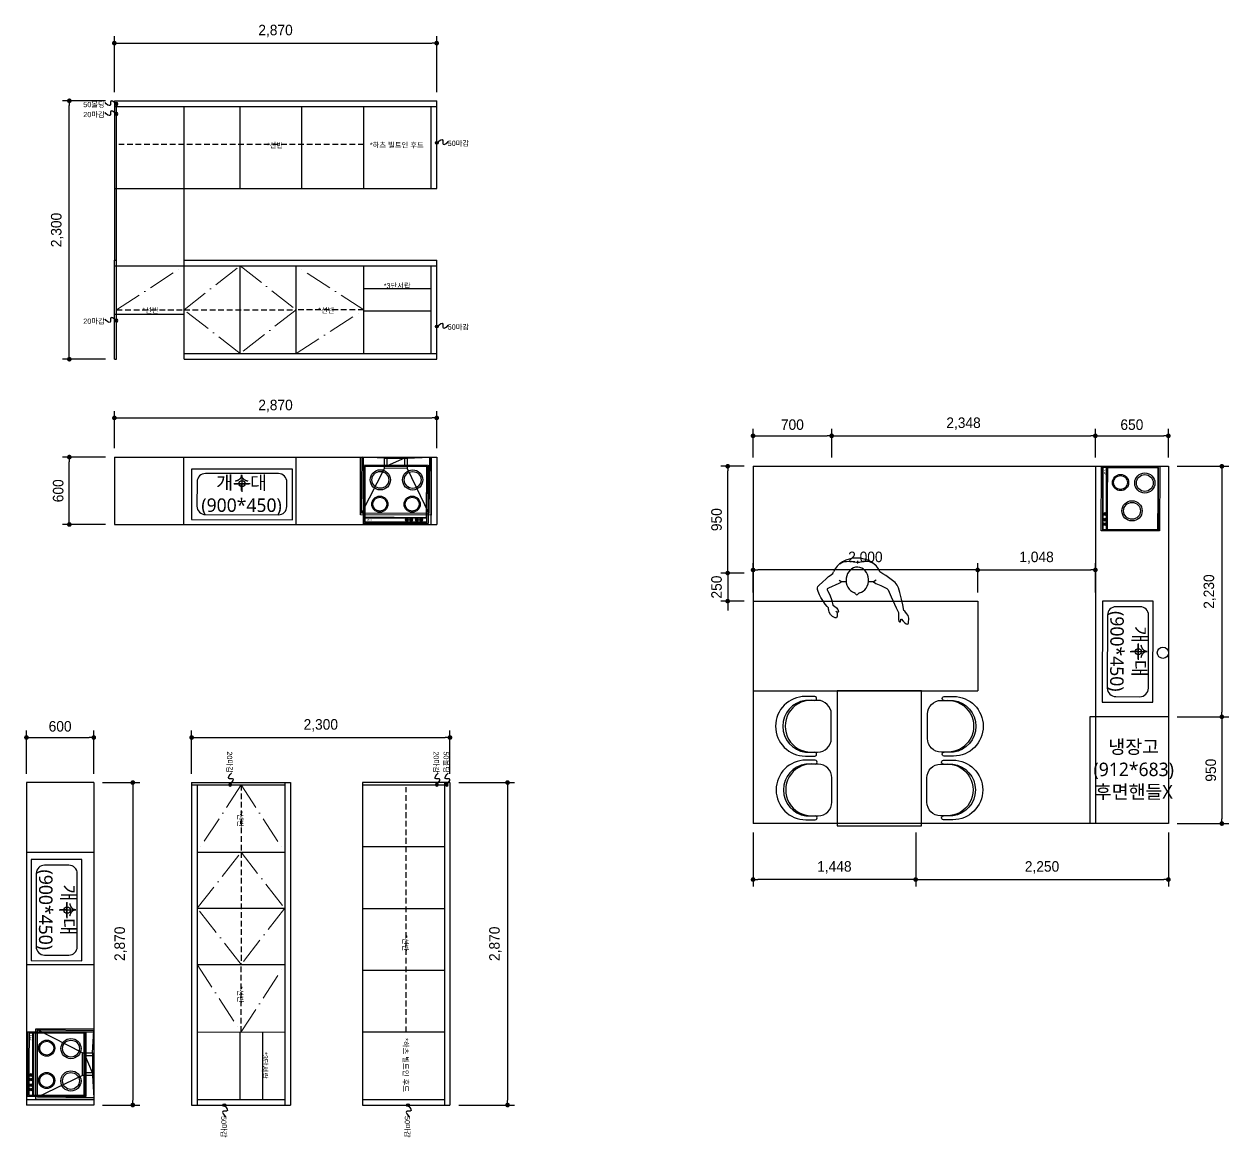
# Model space of a CAD drawing. Header units: millimetres. Extents: x -224448 to 1592092, y -164641 to 319001.
# Drawn here: x 3235 to 13963, y 132823 to 142727 of the extents above; entities that cross this region are included whole.
import ezdxf
from ezdxf.enums import TextEntityAlignment as Align

# ---------------------------------------------------------------- set-up
doc = ezdxf.new("R2010")
doc.units = ezdxf.units.MM
for name, pattern in [('ACAD_ISO10W100', [18, 12, -3, 0, -3]), ('CEN', [62, 60, -1, 0, -1]), ('HIDDEN', [9.525, 6.35, -3.175])]:
    doc.linetypes.add(name, pattern=pattern)
doc.layers.get('Defpoints').update_dxf_attribs({"color": 35})
for name, color, linetype in [('CO-FURB-DN', 9, 'Continuous'), ('FUR', 6, 'Continuous'), ('I-SYM', 4, 'Continuous'), ('I-TEXT', 7, 'Continuous'), ('I_FUR', 6, 'Continuous'), ('I_HAT', 8, 'Continuous'), ('I_TXT', 7, 'Continuous')]:
    doc.layers.add(name, color=color, linetype=linetype)
doc.layers.add('I_CEN', color=1, linetype='CEN', lineweight=13)
doc.layers.add('I_DIM', color=1, linetype='Continuous', lineweight=13)
doc.styles.add('DH-TEXT', font='')
doc.styles.add('GHS', font='Dotum.ttf')
doc.styles.add('NTOP', font='Dotum.ttf')
doc.styles.add('맑은고딕', font='malgun.ttf')
doc.styles.get('DH-TEXT').set_extended_font_data('HY울릉도L')
doc.dimstyles.new('HOON DIM', dxfattribs={"dimscale": 52, "dimtxt": 1.8, "dimasz": 0.8, "dimexe": 1.2, "dimexo": 1.5, "dimgap": 1, "dimtad": 1, "dimdec": 0, "dimzin": 0, "dimdsep": 46, "dimlunit": 6, "dimtxsty": 'GHS', "dimblk": 'DOT', "dimcen": 3, "dimclrd": 6, "dimclre": 6, "dimclrt": 3, "dimadec": 0, "dimazin": 0, "dimtm": 1e-09, "dimtfac": 1, "dimtdec": 0, "dimtix": 1, "dimtmove": 2, "dimatfit": 3, "dimldrblk": 'DOT', "dimfxl": 1, "dimtolj": 1, "dimtzin": 0, "dimarcsym": 0})

# ---------------------------------------------------------------- blocks, each defined once
blk = doc.blocks.new('_Dot')
at = {"color": 0, "linetype": 'ByBlock', "lineweight": -2}
blk.add_line((-0.5, 0), (-1, 0), dxfattribs=at)
at = {"color": 0, "linetype": 'ByBlock', "const_width": 0.5}
blk.add_lwpolyline([(-0.25, 0, 1), (0.25, 0, 1)], format="xyb", close=True, dxfattribs=at)
blk = doc.blocks.new('*D1104')
at = {"color": 6, "lineweight": -2, "transparency": 16777216}
for p, q in [((3256, 136055), (3256, 136440)), ((3298, 136378), (3814, 136378)), ((3856, 136055), (3856, 136440))]:
    blk.add_line(p, q, dxfattribs=at)
at = {"layer": 'Defpoints', "color": 0, "lineweight": 211, "transparency": 16777216}
for p in [(3856, 136378), (3256, 135977), (3856, 135977)]:
    blk.add_point(p, dxfattribs=at)
at = {"color": 6, "lineweight": -2, "transparency": 16777216, "xscale": 41.6, "yscale": 41.6, "zscale": 41.6, "rotation": 180}
blk.add_blockref('_Dot', (3256, 136378), dxfattribs=at)
at = {"color": 6, "lineweight": -2, "transparency": 16777216, "xscale": 41.6, "yscale": 41.6, "zscale": 41.6}
blk.add_blockref('_Dot', (3856, 136378), dxfattribs=at)
at = {"color": 3, "transparency": 16777216, "insert": (3556, 136477), "char_height": 93.6, "attachment_point": 5, "style": 'GHS'}
blk.add_mtext('\\A1;600', dxfattribs=at)
blk = doc.blocks.new('FB-009')
at = {"layer": 'FUR'}
for p, q in [((10, 510), (10, 10)), ((278, 510), (10, 510)), ((13, 505), (13, 54)), ((275, 505), (13, 505)), ((566, 510), (267, 510)), ((563, 505), (267, 505)), ((563, 54), (563, 505)), ((566, 10), (566, 510)), ((10, 50), (278, 50)), ((10, 10), (278, 10)), ((12, 47), (12, 13)), ((276, 47), (12, 47)), ((12, 13), (276, 13)), ((13, 54), (275, 54)), ((267, 54), (563, 54)), ((267, 50), (566, 50)), ((564, 47), (267, 47)), ((267, 13), (564, 13)), ((267, 10), (566, 10)), ((385, 41), (385, 22)), ((388, 41), (388, 22)), ((424, 41), (424, 22)), ((427, 41), (427, 22)), ((475, 41), (475, 22)), ((478, 41), (478, 22)), ((514, 41), (514, 22)), ((517, 41), (517, 22)), ((564, 13), (564, 47))]:
    blk.add_line(p, q, dxfattribs=at)
blk.add_lwpolyline([(0, 520), (576, 520), (576, 0), (0, 0)], close=True, dxfattribs=at)
for centre, radius in [((150, 387), 89.9), ((150, 387), 74.9), ((438, 387), 89.9), ((438, 387), 74.9), ((146, 171), 72), ((146, 171), 62), ((434, 171), 72), ((434, 171), 62), ((386, 31), 12.5), ((386, 31), 9.52), ((426, 31), 12.5), ((426, 31), 9.52), ((476, 31), 12.5), ((476, 31), 9.52), ((515, 31), 12.5), ((515, 31), 9.52)]:
    blk.add_circle(centre, radius, dxfattribs=at)
at = {"layer": 'FUR', "style": 'DH-TEXT'}
blk.add_text('Miele', height=15, dxfattribs=at).set_placement((29, 23))
blk = doc.blocks.new('*D1105')
at = {"color": 6, "lineweight": -2, "transparency": 16777216}
for p, q in [((3934, 135977), (4266, 135977)), ((4203, 135936), (4203, 133149)), ((3934, 133107), (4266, 133107))]:
    blk.add_line(p, q, dxfattribs=at)
at = {"layer": 'Defpoints', "color": 0, "lineweight": 211, "transparency": 16777216}
for p in [(3856, 135977), (3856, 133107), (4203, 133107)]:
    blk.add_point(p, dxfattribs=at)
at = {"color": 6, "lineweight": -2, "transparency": 16777216, "xscale": 41.6, "yscale": 41.6, "zscale": 41.6}
for p, rotation in [((4203, 135977), 90), ((4203, 133107), 270)]:
    blk.add_blockref('_Dot', p, dxfattribs=dict(at, rotation=rotation))
at = {"color": 3, "transparency": 16777216, "insert": (4095, 134542), "char_height": 93.6, "width": 311.79, "attachment_point": 5, "rotation": 90, "style": 'GHS'}
blk.add_mtext('\\A1;2,870', dxfattribs=at)
blk = doc.blocks.new('*D1106')
at = {"color": 6, "lineweight": -2, "transparency": 16777216}
for p, q in [((7105, 135977), (7602, 135977)), ((7540, 135936), (7540, 133149)), ((7105, 133107), (7602, 133107))]:
    blk.add_line(p, q, dxfattribs=at)
at = {"layer": 'Defpoints', "color": 0, "lineweight": 211, "transparency": 16777216}
for p in [(7027, 135977), (7027, 133107), (7540, 133107)]:
    blk.add_point(p, dxfattribs=at)
at = {"color": 6, "lineweight": -2, "transparency": 16777216, "xscale": 41.6, "yscale": 41.6, "zscale": 41.6}
for p, rotation in [((7540, 135977), 90), ((7540, 133107), 270)]:
    blk.add_blockref('_Dot', p, dxfattribs=dict(at, rotation=rotation))
at = {"color": 3, "transparency": 16777216, "insert": (7432, 134542), "char_height": 93.6, "attachment_point": 5, "rotation": 90, "style": 'GHS'}
blk.add_mtext('\\A1;2,870', dxfattribs=at)
blk = doc.blocks.new('sdksd')
at = {"layer": 'I_FUR'}
for p, q in [((656901, -409240), (656251, -409240)), ((656576, -409258), (656576, -409402)), ((656176, -409315), (656176, -409531)), ((656648, -409330), (656504, -409330)), ((656976, -409531), (656976, -409315)), ((656251, -409606), (656901, -409606))]:
    blk.add_line(p, q, dxfattribs=at)
blk.add_lwpolyline([(657026, -409650), (657026, -409200), (656126, -409200), (656126, -409650)], close=True, dxfattribs=at)
blk.add_circle((656576, -409330), 27.5, dxfattribs=at)
for centre, start, end in [((656251, -409315), 90, 180), ((656901, -409315), 0, 90), ((656251, -409531), 180, 270), ((656901, -409531), 270, 0)]:
    blk.add_arc(centre, 75, start, end, dxfattribs=at)
at = {"layer": 'I_TXT', "insert": (656573, -409434), "char_height": 120, "width": 3000, "attachment_point": 5, "style": '맑은고딕'}
blk.add_mtext('개수대\\P(900*450)', dxfattribs=at)
blk = doc.blocks.new('마감지시')
at = {"layer": 'I-SYM'}
blk.add_hatch(color=256, dxfattribs=at).paths.add_polyline_path([(100285, -105169, 1), (100395, -105169, 1)])
blk.add_circle((100340, -105169), 55.1, dxfattribs=at)
blk.add_open_spline([(100340, -105169), (100472, -105076), (100636, -104989), (100521, -105343), (100750, -105224), (100793, -105160)], degree=3, knots=[104.407257, 104.407257, 104.407257, 104.407257, 483.492448, 667.725925, 958.402292, 958.402292, 958.402292, 958.402292], dxfattribs=at)
blk = doc.blocks.new('*D1107')
at = {"color": 6, "lineweight": -2, "transparency": 16777216}
for p, q in [((4727, 136055), (4727, 136440)), ((4769, 136378), (6985, 136378)), ((7027, 136055), (7027, 136440))]:
    blk.add_line(p, q, dxfattribs=at)
at = {"layer": 'Defpoints', "color": 0, "lineweight": 211, "transparency": 16777216}
for p in [(7027, 136378), (4727, 135977), (7027, 135977)]:
    blk.add_point(p, dxfattribs=at)
at = {"color": 6, "lineweight": -2, "transparency": 16777216, "xscale": 41.6, "yscale": 41.6, "zscale": 41.6, "rotation": 180}
blk.add_blockref('_Dot', (4727, 136378), dxfattribs=at)
at = {"color": 6, "lineweight": -2, "transparency": 16777216, "xscale": 41.6, "yscale": 41.6, "zscale": 41.6}
blk.add_blockref('_Dot', (7027, 136378), dxfattribs=at)
at = {"color": 3, "transparency": 16777216, "insert": (5877, 136486), "char_height": 93.6, "attachment_point": 5, "style": 'GHS'}
blk.add_mtext('\\A1;2,300', dxfattribs=at)
blk = doc.blocks.new('*D1111')
at = {"color": 6, "lineweight": -2, "transparency": 16777216}
for p, q in [((3961, 138874), (3576, 138874)), ((3638, 138316), (3638, 138833)), ((3961, 138274), (3576, 138274))]:
    blk.add_line(p, q, dxfattribs=at)
at = {"layer": 'Defpoints', "color": 0, "lineweight": 211, "transparency": 16777216}
for p in [(3638, 138874), (4039, 138874), (4039, 138274)]:
    blk.add_point(p, dxfattribs=at)
at = {"color": 6, "lineweight": -2, "transparency": 16777216, "xscale": 41.6, "yscale": 41.6, "zscale": 41.6}
for p, rotation in [((3638, 138874), 90), ((3638, 138274), 270)]:
    blk.add_blockref('_Dot', p, dxfattribs=dict(at, rotation=rotation))
at = {"color": 3, "transparency": 16777216, "insert": (3539, 138574), "char_height": 93.6, "attachment_point": 5, "rotation": 90, "style": 'GHS'}
blk.add_mtext('\\A1;600', dxfattribs=at)
blk = doc.blocks.new('*D1108')
at = {"color": 6, "lineweight": -2, "transparency": 16777216}
for p, q in [((4039, 138952), (4039, 139284)), ((6909, 138952), (6909, 139284)), ((4081, 139222), (6867, 139222))]:
    blk.add_line(p, q, dxfattribs=at)
at = {"layer": 'Defpoints', "color": 0, "lineweight": 211, "transparency": 16777216}
for p in [(6909, 139222), (4039, 138874), (6909, 138874)]:
    blk.add_point(p, dxfattribs=at)
at = {"color": 6, "lineweight": -2, "transparency": 16777216, "xscale": 41.6, "yscale": 41.6, "zscale": 41.6, "rotation": 180}
blk.add_blockref('_Dot', (4039, 139222), dxfattribs=at)
at = {"color": 6, "lineweight": -2, "transparency": 16777216, "xscale": 41.6, "yscale": 41.6, "zscale": 41.6}
blk.add_blockref('_Dot', (6909, 139222), dxfattribs=at)
at = {"color": 3, "transparency": 16777216, "insert": (5474, 139329), "char_height": 93.6, "width": 311.79, "attachment_point": 5, "style": 'GHS'}
blk.add_mtext('\\A1;2,870', dxfattribs=at)
blk = doc.blocks.new('*D1109')
at = {"color": 6, "lineweight": -2, "transparency": 16777216}
for p, q in [((4039, 142123), (4039, 142621)), ((6909, 142123), (6909, 142621)), ((4081, 142558), (6867, 142558))]:
    blk.add_line(p, q, dxfattribs=at)
at = {"layer": 'Defpoints', "color": 0, "lineweight": 211, "transparency": 16777216}
for p in [(6909, 142558), (4039, 142045), (6909, 142045)]:
    blk.add_point(p, dxfattribs=at)
at = {"color": 6, "lineweight": -2, "transparency": 16777216, "xscale": 41.6, "yscale": 41.6, "zscale": 41.6, "rotation": 180}
blk.add_blockref('_Dot', (4039, 142558), dxfattribs=at)
at = {"color": 6, "lineweight": -2, "transparency": 16777216, "xscale": 41.6, "yscale": 41.6, "zscale": 41.6}
blk.add_blockref('_Dot', (6909, 142558), dxfattribs=at)
at = {"color": 3, "transparency": 16777216, "insert": (5474, 142666), "char_height": 93.6, "attachment_point": 5, "style": 'GHS'}
blk.add_mtext('\\A1;2,870', dxfattribs=at)
blk = doc.blocks.new('*D1110')
at = {"color": 6, "lineweight": -2, "transparency": 16777216}
for p, q in [((3961, 142045), (3576, 142045)), ((3638, 139787), (3638, 142004)), ((3961, 139745), (3576, 139745))]:
    blk.add_line(p, q, dxfattribs=at)
at = {"layer": 'Defpoints', "color": 0, "lineweight": 211, "transparency": 16777216}
for p in [(3638, 142045), (4039, 142045), (4039, 139745)]:
    blk.add_point(p, dxfattribs=at)
at = {"color": 6, "lineweight": -2, "transparency": 16777216, "xscale": 41.6, "yscale": 41.6, "zscale": 41.6}
for p, rotation in [((3638, 142045), 90), ((3638, 139745), 270)]:
    blk.add_blockref('_Dot', p, dxfattribs=dict(at, rotation=rotation))
at = {"color": 3, "transparency": 16777216, "insert": (3530, 140895), "char_height": 93.6, "attachment_point": 5, "rotation": 90, "style": 'GHS'}
blk.add_mtext('\\A1;2,300', dxfattribs=at)
blk = doc.blocks.new('*D1135')
at = {"color": 6, "lineweight": -2, "transparency": 16777216}
for p, q in [((9648, 138792), (9438, 138792)), ((9500, 137884), (9500, 138751)), ((9648, 137842), (9438, 137842))]:
    blk.add_line(p, q, dxfattribs=at)
at = {"layer": 'Defpoints', "color": 0, "transparency": 16777216}
for p in [(9500, 138792), (9726, 138792), (9726, 137842)]:
    blk.add_point(p, dxfattribs=at)
at = {"color": 6, "lineweight": -2, "transparency": 16777216, "xscale": 41.6, "yscale": 41.6, "zscale": 41.6}
for p, rotation in [((9500, 138792), 90), ((9500, 137842), 270)]:
    blk.add_blockref('_Dot', p, dxfattribs=dict(at, rotation=rotation))
at = {"color": 3, "transparency": 16777216, "insert": (9401, 138317), "char_height": 93.6, "attachment_point": 5, "rotation": 90, "style": 'GHS'}
blk.add_mtext('\\A1;950', dxfattribs=at)
blk = doc.blocks.new('*D1136')
at = {"color": 6, "lineweight": -2, "transparency": 16777216}
for p, q in [((9500, 137884), (9500, 137925)), ((9648, 137842), (9438, 137842)), ((9500, 137842), (9500, 137592)), ((9648, 137592), (9438, 137592)), ((9500, 137551), (9500, 137509))]:
    blk.add_line(p, q, dxfattribs=at)
at = {"layer": 'Defpoints', "color": 0, "transparency": 16777216}
for p in [(9726, 137842), (9500, 137592), (9726, 137592)]:
    blk.add_point(p, dxfattribs=at)
at = {"color": 6, "lineweight": -2, "transparency": 16777216, "xscale": 41.6, "yscale": 41.6, "zscale": 41.6}
for p, rotation in [((9500, 137842), 270), ((9500, 137592), 90)]:
    blk.add_blockref('_Dot', p, dxfattribs=dict(at, rotation=rotation))
at = {"color": 3, "transparency": 16777216, "insert": (9401, 137717), "char_height": 93.6, "attachment_point": 5, "rotation": 90, "style": 'GHS'}
blk.add_mtext('\\A1;250', dxfattribs=at)
blk = doc.blocks.new('*D1137')
at = {"color": 6, "lineweight": -2, "transparency": 16777216}
for p, q in [((10426, 138870), (10426, 139125)), ((10468, 139063), (12733, 139063)), ((12774, 138870), (12774, 139125))]:
    blk.add_line(p, q, dxfattribs=at)
at = {"layer": 'Defpoints', "color": 0, "transparency": 16777216}
for p in [(12774, 139063), (10426, 138792), (12774, 138792)]:
    blk.add_point(p, dxfattribs=at)
at = {"color": 6, "lineweight": -2, "transparency": 16777216, "xscale": 41.6, "yscale": 41.6, "zscale": 41.6, "rotation": 180}
blk.add_blockref('_Dot', (10426, 139063), dxfattribs=at)
at = {"color": 6, "lineweight": -2, "transparency": 16777216, "xscale": 41.6, "yscale": 41.6, "zscale": 41.6}
blk.add_blockref('_Dot', (12774, 139063), dxfattribs=at)
at = {"color": 3, "transparency": 16777216, "insert": (11600, 139171), "char_height": 93.6, "attachment_point": 5, "style": 'GHS'}
blk.add_mtext('\\A1;2,348', dxfattribs=at)
blk = doc.blocks.new('*D1138')
at = {"color": 6, "lineweight": -2, "transparency": 16777216}
for p, q in [((13502, 136562), (13963, 136562)), ((13900, 136521), (13900, 135654)), ((13502, 135612), (13963, 135612))]:
    blk.add_line(p, q, dxfattribs=at)
at = {"layer": 'Defpoints', "color": 0, "transparency": 16777216}
for p in [(13424, 136562), (13424, 135612), (13900, 135612)]:
    blk.add_point(p, dxfattribs=at)
at = {"color": 6, "lineweight": -2, "transparency": 16777216, "xscale": 41.6, "yscale": 41.6, "zscale": 41.6}
for p, rotation in [((13900, 136562), 90), ((13900, 135612), 270)]:
    blk.add_blockref('_Dot', p, dxfattribs=dict(at, rotation=rotation))
at = {"color": 3, "transparency": 16777216, "insert": (13802, 136087), "char_height": 93.6, "attachment_point": 5, "rotation": 90, "style": 'GHS'}
blk.add_mtext('\\A1;950', dxfattribs=at)
blk = doc.blocks.new('gg')
at = {"layer": 'I_FUR'}
blk.add_lwpolyline([(39772, 12041, 0.414213), (39894, 12163), (39894, 12189, 1.001496), (39929, 12189), (39929, 12272, 0.999571), (39398, 12272), (39398, 12189, 1.001496), (39433, 12189), (39433, 12163, 0.414213), (39555, 12041)], format="xyb", close=True, dxfattribs=at)
blk.add_lwpolyline([(39894, 12189), (39894, 12272, 0.871098), (39433, 12272), (39433, 12189)], format="xyb", dxfattribs=at)
at = {"layer": 'I_HAT'}
blk.add_arc((39664, 12221), 231, 359.9213, 180.0787, dxfattribs=at)
blk = doc.blocks.new('A$C57680CF2')
at = {"color": 251, "linetype": 'ByBlock'}
for p, q in [((392, 620), (377, 596)), ((377, 558), (377, 596)), ((377, 313), (377, 359)), ((342, 250), (318, 194)), ((362, 293), (342, 250)), ((377, 313), (362, 293)), ((392, 289), (377, 313)), ((431, 203), (448, 232)), ((448, 232), (458, 250)), ((458, 250), (465, 256)), ((146, 113), (104, 92)), ((241, 156), (146, 113)), ((305, 183), (241, 156)), ((318, 194), (305, 183)), ((347, 104), (369, 122)), ((369, 122), (396, 157)), ((396, 157), (431, 203)), ((2, 23), (0, 12)), ((0, 12), (2, 6)), ((12, 35), (2, 23)), ((2, 6), (11, 3)), ((11, 3), (52, 0)), ((27, 50), (12, 35)), ((25, 88), (20, 81)), ((20, 81), (20, 74)), ((20, 74), (25, 72)), ((41, 92), (25, 88)), ((25, 72), (35, 71)), ((45, 64), (27, 50)), ((35, 71), (43, 70)), ((73, 91), (41, 92)), ((43, 70), (45, 64)), ((52, 0), (75, 6)), ((104, 92), (73, 91)), ((75, 6), (93, 19)), ((93, 19), (116, 36)), ((116, 36), (121, 45)), ((121, 45), (172, 53)), ((172, 53), (221, 64)), ((221, 64), (281, 80)), ((281, 80), (322, 91)), ((322, 91), (347, 104))]:
    blk.add_line(p, q, dxfattribs=at)
for points in [[(107, 639), (95, 638), (70, 637), (62, 639), (55, 644), (55, 654), (66, 680), (85, 698), (107, 708), (123, 713), (133, 714), (144, 714), (155, 727), (178, 745), (210, 765), (236, 782), (261, 795), (290, 807), (309, 812), (324, 812), (334, 809), (347, 797), (374, 768), (404, 736), (423, 714), (432, 701), (440, 687), (449, 677), (458, 672), (465, 669)], [(377, 596), (362, 623), (320, 716), (314, 725), (306, 727), (298, 722), (259, 703), (211, 686), (169, 675), (160, 660), (145, 643), (131, 632), (121, 627), (110, 626), (107, 629), (106, 637), (109, 643), (115, 649)]]:
    blk.add_lwpolyline(points, dxfattribs=at)
for centre, start, end in [((261, 436), 12.4529, 61.6545), ((264, 489), 293.9975, 342.624)]:
    blk.add_arc(centre, 16.2, start, end, dxfattribs=at)
for centre, major_axis, ratio, start_param, end_param in [((406, 463), (0, 219), 0.828235, 3.474185, 5.950593), ((391, 458), (-116, 0), 0.863568, 0.188441, 6.01926), ((278, 462), (-16.9, 0), 0.833333, -1.080155, 0.996278), ((501, 383), (0, 94.4), 0.60241, 3.567278, 5.15537)]:
    blk.add_ellipse(centre, major_axis=major_axis, ratio=ratio, start_param=start_param, end_param=end_param, dxfattribs=at)
at = {"color": 251, "linetype": 'ByBlock', "extrusion": (0, 0, -1)}
for centre, start_param, end_param in [((502, 539), 0.65598, 1.886666), ((605, 460), 4.269408, 5.264562)]:
    blk.add_ellipse(centre, major_axis=(0, 94.4), ratio=0.60241, start_param=start_param, end_param=end_param, dxfattribs=at)
blk = doc.blocks.new('*D1132')
at = {"color": 6, "lineweight": -2, "transparency": 16777216}
for p, q in [((9726, 138870), (9726, 139125)), ((9768, 139063), (10385, 139063)), ((10426, 138870), (10426, 139125))]:
    blk.add_line(p, q, dxfattribs=at)
at = {"layer": 'Defpoints', "color": 0, "transparency": 16777216}
for p in [(10426, 139063), (9726, 138792), (10426, 138792)]:
    blk.add_point(p, dxfattribs=at)
at = {"color": 6, "lineweight": -2, "transparency": 16777216, "xscale": 41.6, "yscale": 41.6, "zscale": 41.6, "rotation": 180}
blk.add_blockref('_Dot', (9726, 139063), dxfattribs=at)
at = {"color": 6, "lineweight": -2, "transparency": 16777216, "xscale": 41.6, "yscale": 41.6, "zscale": 41.6}
blk.add_blockref('_Dot', (10426, 139063), dxfattribs=at)
at = {"color": 3, "transparency": 16777216, "insert": (10076, 139162), "char_height": 93.6, "attachment_point": 5, "style": 'GHS'}
blk.add_mtext('\\A1;700', dxfattribs=at)
blk = doc.blocks.new('*D1133')
at = {"color": 6, "lineweight": -2, "transparency": 16777216}
for p, q in [((12774, 138870), (12774, 139125)), ((12816, 139063), (13383, 139063)), ((13424, 138870), (13424, 139125))]:
    blk.add_line(p, q, dxfattribs=at)
at = {"layer": 'Defpoints', "color": 0, "transparency": 16777216}
for p in [(13424, 139063), (12774, 138792), (13424, 138792)]:
    blk.add_point(p, dxfattribs=at)
at = {"color": 6, "lineweight": -2, "transparency": 16777216, "xscale": 41.6, "yscale": 41.6, "zscale": 41.6, "rotation": 180}
blk.add_blockref('_Dot', (12774, 139063), dxfattribs=at)
at = {"color": 6, "lineweight": -2, "transparency": 16777216, "xscale": 41.6, "yscale": 41.6, "zscale": 41.6}
blk.add_blockref('_Dot', (13424, 139063), dxfattribs=at)
at = {"color": 3, "transparency": 16777216, "insert": (13099, 139162), "char_height": 93.6, "attachment_point": 5, "style": 'GHS'}
blk.add_mtext('\\A1;650', dxfattribs=at)
blk = doc.blocks.new('3구 인덕션')
at = {"layer": 'FUR'}
for p, q in [((25653, 139935), (25153, 139936)), ((25153, 139936), (25153, 139668)), ((25190, 139934), (25156, 139934)), ((25156, 139934), (25156, 139669)), ((25189, 139669), (25190, 139934)), ((25193, 139936), (25193, 139668)), ((25197, 139932), (25196, 139670)), ((25648, 139932), (25197, 139932)), ((25648, 139670), (25648, 139932)), ((25653, 139667), (25653, 139935)), ((25153, 139679), (25152, 139380)), ((25156, 139679), (25156, 139381)), ((25189, 139381), (25189, 139679)), ((25193, 139679), (25192, 139380)), ((25196, 139679), (25196, 139382)), ((25647, 139382), (25648, 139670)), ((25652, 139379), (25653, 139667)), ((25183, 139522), (25164, 139522)), ((25183, 139519), (25164, 139519)), ((25183, 139471), (25164, 139471)), ((25183, 139468), (25164, 139468)), ((25152, 139380), (25652, 139379)), ((25156, 139381), (25189, 139381)), ((25183, 139432), (25164, 139432)), ((25183, 139429), (25164, 139429)), ((25196, 139382), (25647, 139382))]:
    blk.add_line(p, q, dxfattribs=at)
blk.add_lwpolyline([(25663, 139945), (25662, 139369), (25142, 139370), (25143, 139946)], close=True, dxfattribs=at)
for centre, radius in [((25314, 139800), 72), ((25314, 139800), 62), ((25530, 139796), 89.9), ((25530, 139796), 74.9), ((25416, 139548), 89.9), ((25416, 139548), 74.9), ((25174, 139520), 12.5), ((25174, 139470), 12.5), ((25174, 139520), 9.52), ((25174, 139470), 9.52), ((25173, 139430), 12.5), ((25173, 139430), 9.52)]:
    blk.add_circle(centre, radius, dxfattribs=at)
at = {"layer": 'FUR', "style": 'DH-TEXT'}
blk.add_text('Miele', height=15, rotation=269.9115, dxfattribs=at).set_placement((25166, 139917))
blk = doc.blocks.new('*D1134')
at = {"color": 6, "lineweight": -2, "transparency": 16777216}
for p, q in [((11174, 135534), (11174, 135051)), ((13424, 135534), (13424, 135051)), ((11216, 135114), (13383, 135114))]:
    blk.add_line(p, q, dxfattribs=at)
at = {"layer": 'Defpoints', "color": 0, "transparency": 16777216}
for p in [(11174, 135612), (13424, 135612), (13424, 135114)]:
    blk.add_point(p, dxfattribs=at)
at = {"color": 6, "lineweight": -2, "transparency": 16777216, "xscale": 41.6, "yscale": 41.6, "zscale": 41.6, "rotation": 180}
blk.add_blockref('_Dot', (11174, 135114), dxfattribs=at)
at = {"color": 6, "lineweight": -2, "transparency": 16777216, "xscale": 41.6, "yscale": 41.6, "zscale": 41.6}
blk.add_blockref('_Dot', (13424, 135114), dxfattribs=at)
at = {"color": 3, "transparency": 16777216, "insert": (12299, 135222), "char_height": 93.6, "attachment_point": 5, "style": 'GHS'}
blk.add_mtext('\\A1;2,250', dxfattribs=at)
blk = doc.blocks.new('*D1139')
at = {"color": 6, "lineweight": -2, "transparency": 16777216}
for p, q in [((9726, 135534), (9726, 135051)), ((11174, 135534), (11174, 135051)), ((11133, 135114), (9768, 135114))]:
    blk.add_line(p, q, dxfattribs=at)
at = {"layer": 'Defpoints', "color": 0, "transparency": 16777216}
for p in [(9726, 135612), (11174, 135612), (9726, 135114)]:
    blk.add_point(p, dxfattribs=at)
at = {"color": 6, "lineweight": -2, "transparency": 16777216, "xscale": 41.6, "yscale": 41.6, "zscale": 41.6, "rotation": 180}
blk.add_blockref('_Dot', (9726, 135114), dxfattribs=at)
at = {"color": 6, "lineweight": -2, "transparency": 16777216, "xscale": 41.6, "yscale": 41.6, "zscale": 41.6}
blk.add_blockref('_Dot', (11174, 135114), dxfattribs=at)
at = {"color": 3, "transparency": 16777216, "insert": (10450, 135222), "char_height": 93.6, "attachment_point": 5, "style": 'GHS'}
blk.add_mtext('\\A1;1,448', dxfattribs=at)
blk = doc.blocks.new('*D1140')
at = {"color": 6, "lineweight": -2, "transparency": 16777216}
for p, q in [((11726, 137670), (11726, 137931)), ((11768, 137869), (12733, 137869)), ((12774, 137670), (12774, 137931))]:
    blk.add_line(p, q, dxfattribs=at)
at = {"layer": 'Defpoints', "color": 0, "transparency": 16777216}
for p in [(12774, 137869), (11726, 137592), (12774, 137592)]:
    blk.add_point(p, dxfattribs=at)
at = {"color": 6, "lineweight": -2, "transparency": 16777216, "xscale": 41.6, "yscale": 41.6, "zscale": 41.6, "rotation": 180}
blk.add_blockref('_Dot', (11726, 137869), dxfattribs=at)
at = {"color": 6, "lineweight": -2, "transparency": 16777216, "xscale": 41.6, "yscale": 41.6, "zscale": 41.6}
blk.add_blockref('_Dot', (12774, 137869), dxfattribs=at)
at = {"color": 3, "transparency": 16777216, "insert": (12250, 137977), "char_height": 93.6, "attachment_point": 5, "style": 'GHS'}
blk.add_mtext('\\A1;1,048', dxfattribs=at)
blk = doc.blocks.new('*D1141')
at = {"color": 6, "lineweight": -2, "transparency": 16777216}
for p, q in [((13502, 138792), (13963, 138792)), ((13900, 138751), (13900, 136604)), ((13502, 136562), (13963, 136562))]:
    blk.add_line(p, q, dxfattribs=at)
at = {"layer": 'Defpoints', "color": 0, "transparency": 16777216}
for p in [(13424, 138792), (13424, 136562), (13900, 136562)]:
    blk.add_point(p, dxfattribs=at)
at = {"color": 6, "lineweight": -2, "transparency": 16777216, "xscale": 41.6, "yscale": 41.6, "zscale": 41.6}
for p, rotation in [((13900, 138792), 90), ((13900, 136562), 270)]:
    blk.add_blockref('_Dot', p, dxfattribs=dict(at, rotation=rotation))
at = {"color": 3, "transparency": 16777216, "insert": (13793, 137677), "char_height": 93.6, "attachment_point": 5, "rotation": 90, "style": 'GHS'}
blk.add_mtext('\\A1;2,230', dxfattribs=at)
blk = doc.blocks.new('*D1143')
at = {"color": 6, "lineweight": -2, "transparency": 16777216}
for p, q in [((9726, 137670), (9726, 137931)), ((11685, 137869), (9768, 137869)), ((11726, 137670), (11726, 137931))]:
    blk.add_line(p, q, dxfattribs=at)
at = {"layer": 'Defpoints', "color": 0, "transparency": 16777216}
for p in [(9726, 137869), (9726, 137592), (11726, 137592)]:
    blk.add_point(p, dxfattribs=at)
at = {"color": 6, "lineweight": -2, "transparency": 16777216, "xscale": 41.6, "yscale": 41.6, "zscale": 41.6, "rotation": 180}
blk.add_blockref('_Dot', (9726, 137869), dxfattribs=at)
at = {"color": 6, "lineweight": -2, "transparency": 16777216, "xscale": 41.6, "yscale": 41.6, "zscale": 41.6}
blk.add_blockref('_Dot', (11726, 137869), dxfattribs=at)
at = {"color": 3, "transparency": 16777216, "insert": (10726, 137977), "char_height": 93.6, "attachment_point": 5, "style": 'GHS'}
blk.add_mtext('\\A1;2,000', dxfattribs=at)

msp = doc.modelspace()

# ---------------------------------------------------------------- linework, layer by layer
at = {"color": 2}
for p, q in [((4039.058, 142045.34), (6909.058, 142045.34)), ((4039.058, 142045.34), (4039.058, 141265.34)), ((4459.815, 142045.34), (4459.816, 142045.916)), ((5059.815, 142045.34), (5059.816, 142045.724)), ((5659.815, 142045.34), (5659.816, 142045.532)), ((6909.058, 141265.34), (6909.058, 142045.34)), ((4039.058, 141995.34), (6909.058, 141995.34)), ((4059.058, 141265.34), (4059.058, 141995.34)), ((4659.311, 140575.34), (4659.311, 141995.34)), ((5159.058, 141265.34), (5159.058, 141995.34)), ((5709.058, 141265.34), (5709.058, 141995.34)), ((6259.058, 141265.34), (6259.058, 141995.34)), ((6859.058, 141265.34), (6859.058, 141995.34)), ((4039.058, 141265.34), (6909.058, 141265.34)), ((4039.058, 141265.34), (4039.341, 140626.277)), ((4059.058, 140575.34), (4059.058, 141265.34)), ((4039.058, 139745.347), (4039.34, 140625.347)), ((4039.324, 140576.277), (6910.272, 140575.356)), ((4039.341, 140626.277), (4059.058, 140626.277)), ((4059.058, 139745.34), (4059.058, 140575.34)), ((4659.311, 140626.277), (6910.272, 140626.277)), ((4659.311, 139745.34), (4659.311, 140575.34)), ((5158.353, 139795.34), (5158.353, 140575.34)), ((5658.353, 139795.34), (5658.353, 140575.34)), ((6259.045, 139795.34), (6259.294, 140575.34)), ((6860.272, 139795.34), (6860.272, 140575.34)), ((6910.272, 139745.34), (6910.272, 140625.34)), ((4039.058, 140145.34), (4659.311, 140145.34)), ((4659.311, 139795.34), (6910.272, 139795.34)), ((4039.058, 139745.34), (4059.058, 139745.34)), ((4659.311, 139745.34), (6910.272, 139745.34)), ((4039.058, 138874.277), (6909.058, 138874.277)), ((4039.058, 138874.277), (4039.058, 138274.277)), ((4658.563, 138274.277), (4658.758, 138874.277)), ((5658.353, 138274.277), (5658.353, 138874.277)), ((6258.559, 138274.277), (6258.751, 138874.277)), ((6859.351, 138274.277), (6860.272, 138869.794)), ((6860.272, 138869.64), (6860.272, 138874.277)), ((6909.058, 138874.277), (6909.058, 138274.277)), ((9726.238, 138792.281), (13424.238, 138792.281)), ((9726.238, 138792.281), (9726.238, 135612.281)), ((12774.238, 138792.281), (12774.238, 135612.281)), ((13424.238, 138792.281), (13424.238, 135612.281)), ((4039.058, 138274.277), (6909.058, 138274.277)), ((9726.238, 137592.281), (11726.238, 137592.281)), ((11726.238, 137592.281), (11726.238, 136792.281)), ((9726.238, 136792.281), (11726.238, 136792.281)), ((10475.761, 136792.281), (10475.761, 135592.281)), ((11225.761, 136792.281), (10475.761, 136792.281)), ((11225.761, 135592.281), (11225.761, 136792.281)), ((13424.238, 136562.281), (12724.238, 136562.281)), ((12724.238, 136562.281), (12724.238, 135612.281)), ((3256.025, 135977.22), (3256.025, 133107.22)), ((3856.025, 135977.22), (3256.025, 135977.22)), ((3856.025, 135977.22), (3856.025, 133107.22)), ((4727.088, 135977.22), (4727.088, 133106.007)), ((4727.088, 135957.22), (5557.088, 135957.22)), ((4727.094, 135977.22), (5607.094, 135976.938)), ((4777.088, 135957.204), (4777.088, 133106.007)), ((5558.025, 135976.954), (5557.104, 133106.007)), ((5608.025, 135976.938), (5608.025, 133106.007)), ((6247.088, 135977.22), (6247.088, 133107.22)), ((7027.088, 135977.22), (6247.088, 135977.22)), ((6247.088, 135957.22), (6977.088, 135957.22)), ((6977.088, 135977.22), (6977.088, 133107.22)), ((7027.088, 135977.22), (7027.088, 133107.22)), ((13424.238, 135612.281), (9726.238, 135612.281)), ((7027.088, 135556.463), (7027.663, 135556.463)), ((10475.761, 135592.281), (11225.761, 135592.281)), ((6247.088, 135407.22), (6977.088, 135407.22)), ((3256.025, 135357.715), (3856.025, 135357.52)), ((4777.088, 135357.221), (5557.088, 135356.967)), ((7027.088, 134956.463), (7027.471, 134956.463)), ((4777.088, 134857.926), (5557.088, 134857.926)), ((6247.088, 134857.22), (6977.088, 134857.22)), ((3256.025, 134357.926), (3856.025, 134357.926)), ((4777.088, 134357.926), (5557.088, 134357.926)), ((7027.088, 134356.463), (7027.28, 134356.463)), ((6247.088, 134307.22), (6977.088, 134307.22)), ((3256.025, 133757.72), (3856.025, 133757.528)), ((4777.088, 133757.233), (5557.088, 133756.984)), ((6247.088, 133757.22), (6977.088, 133757.22)), ((3256.025, 133156.927), (3851.542, 133156.007)), ((3851.387, 133156.007), (3856.025, 133156.007)), ((4777.088, 133156.007), (5557.088, 133156.007)), ((6247.088, 133157.22), (6977.088, 133157.22)), ((3856.025, 133107.22), (3256.025, 133107.22)), ((4727.088, 133106.007), (5607.088, 133106.007)), ((6247.088, 133107.22), (7027.088, 133107.22))]:
    msp.add_line(p, q, dxfattribs=at)
at = {"layer": 'FUR'}
msp.add_circle((13375.476, 137132.404), 50, dxfattribs=at)
at = {"layer": 'I_CEN', "color": 1, "linetype": 'ACAD_ISO10W100', "ltscale": 20}
for p, q in [((4059.058, 140185.34), (4659.311, 140575.34)), ((4659.185, 140185.34), (5158.353, 140575.34)), ((5158.353, 140575.34), (5658.353, 140185.34)), ((6259.17, 140185.34), (5658.353, 140575.34)), ((5158.353, 139795.34), (4659.185, 140185.34)), ((5658.353, 140185.34), (5158.353, 139795.34)), ((5658.353, 139795.34), (6259.17, 140185.34)), ((5167.088, 135957.22), (4777.088, 135357.221)), ((5167.088, 135957.22), (5557.088, 135356.967)), ((4777.088, 134857.926), (5167.088, 135357.094)), ((5167.088, 135357.094), (5557.088, 134857.926)), ((5167.088, 134357.926), (4777.088, 134857.926)), ((5557.088, 134857.926), (5167.088, 134357.926)), ((4777.088, 134357.926), (5167.088, 133757.109)), ((5167.088, 133757.109), (5557.088, 134357.926))]:
    msp.add_line(p, q, dxfattribs=at)
at = {"layer": 'I_FUR', "color": 9, "linetype": 'HIDDEN', "ltscale": 8}
for p, q in [((6259.691, 141654.637), (4079.722, 141655.334)), ((4059.058, 140185.34), (4659.185, 140185.145)), ((4659.185, 140185.34), (5658.353, 140185.34)), ((6259.17, 140185.34), (5658.353, 140185.34)), ((5167.088, 135957.22), (5166.893, 135357.094)), ((6636.384, 133756.588), (6637.081, 135936.556)), ((5167.088, 135357.094), (5167.088, 134357.926)), ((5167.088, 133757.109), (5167.088, 134357.926))]:
    msp.add_line(p, q, dxfattribs=at)
at = {"layer": 'I_FUR', "color": 6, "linetype": 'Continuous'}
for p, q in [((6259.23, 140375.34), (6860.272, 140375.34)), ((6259.166, 140175.34), (6860.272, 140175.34)), ((6445.473, 138863.945), (6245.456, 138874.254)), ((6622.96, 138863.671), (6467.639, 138797.42)), ((6645.229, 138863.636), (6845.277, 138873.327)), ((6445.334, 138774.052), (6240.68, 138373.875)), ((6645.09, 138773.744), (6840.501, 138372.948)), ((3755.8, 133570.944), (3355.622, 133775.599)), ((3845.692, 133570.805), (3856.001, 133770.823)), ((5157.088, 133757.112), (5157.088, 133156.007)), ((5357.088, 133757.048), (5357.088, 133156.007)), ((3845.418, 133393.318), (3779.167, 133548.639)), ((3755.491, 133371.188), (3354.695, 133175.777)), ((3845.384, 133371.049), (3855.074, 133171.001))]:
    msp.add_line(p, q, dxfattribs=at)
for points in [[(6230.456, 138874.277), (6860.277, 138873.304), (6859.481, 138357.891), (6229.659, 138358.865)], [(6245.456, 138874.254), (6845.277, 138873.327), (6840.501, 138372.948), (6240.68, 138373.875)], [(6445.473, 138863.945), (6645.229, 138863.636), (6645.09, 138773.744), (6445.334, 138774.052)], [(6467.742, 138863.91), (6622.96, 138863.671), (6622.857, 138797.18), (6467.639, 138797.42)], [(3856.025, 133785.823), (3855.051, 133156.001), (3339.639, 133156.798), (3340.612, 133786.619)], [(3856.001, 133770.823), (3855.074, 133171.001), (3354.695, 133175.777), (3355.622, 133775.599)], [(3845.692, 133570.805), (3845.384, 133371.049), (3755.491, 133371.188), (3755.8, 133570.944)], [(3845.658, 133548.536), (3845.418, 133393.318), (3778.927, 133393.421), (3779.167, 133548.639)]]:
    msp.add_lwpolyline(points, close=True, dxfattribs=at)

# ---------------------------------------------------------------- block references
at = {"color": 2}
msp.add_blockref('3구 인덕션', (-12315.67, -1152.826), dxfattribs=at)
at = {"rotation": 89.99999999999999}
msp.add_blockref('A$C57680CF2', (11112.181, 137387.636), dxfattribs=at)
at = {"layer": 'CO-FURB-DN'}
for p, rotation in [((6256.455, 138284.236), 359.9114548369571), ((3265.984, 133759.823), 269.9114548369571)]:
    msp.add_blockref('FB-009', p, dxfattribs=dict(at, rotation=rotation))
at = {"layer": 'FUR', "rotation": 90.00000000000001}
for p in [(22463.501, 96814.56), (22468.411, 96247.765)]:
    msp.add_blockref('gg', p, dxfattribs=at)
at = {"layer": 'FUR', "xscale": -1, "rotation": 270}
for p in [(-761.978, 96814.56), (-766.888, 96247.765)]:
    msp.add_blockref('gg', p, dxfattribs=at)
at = {"layer": 'I-SYM', "color": 9, "linetype": 'Continuous', "ltscale": 0.5, "yscale": 0.2249997949155083, "zscale": 0.2249997948805837}
for p, xscale, rotation in [((28920.778, 163264.767), -0.2249997949155083, 354.1714348106053), ((28920.778, 163175.823), -0.2249997949155083, 354.1714348106053), ((-17952.438, 162919.343), 0.2249997949155083, 5.828565189394734), ((28920.778, 161336.333), -0.2249997949155083, 354.1714348106053), ((-17952.438, 161284.437), 0.2249997949155083, 5.828565189394734), ((26318.08, 111095.501), -0.2249997949155083, 264.1714348106053), ((28157.57, 111095.501), -0.2249997949155083, 264.1714348106053), ((28246.515, 111095.501), -0.2249997949155083, 264.1714348106053), ((26266.184, 157968.716), 0.2249997949155083, 275.8285651893947), ((27901.091, 157968.716), 0.2249997949155083, 275.8285651893947)]:
    msp.add_blockref('마감지시', p, dxfattribs=dict(at, xscale=xscale, rotation=rotation))
at = {"layer": 'I_DIM'}
for p, rotation in [((-650767.803, 548981.174), 359.9114548369571), ((424514.353, 792449.284), 269.822909673909), ((413962.922, 790784.082), 269.9114548369571)]:
    msp.add_blockref('sdksd', p, dxfattribs=dict(at, rotation=rotation))

# ---------------------------------------------------------------- texts
at = {"layer": 'I-TEXT', "color": 0, "style": 'NTOP'}
for s, rotation, p in [('50몰딩', 359.9114548, (3857.779, 142011.527)), ('20마감', 359.9114548, (3857.779, 141922.583)), ('*선반', 359.9114548, (5468.559, 141649.226)), ('*하츠 빌트인 후드', 359.9114548, (6553.515, 141651.643)), ('50마감', 359.9114548, (7102.824, 141666.103)), ('*3단서랍', 359.9114548, (6557.358, 140398.382)), ('20마감', 359.9114548, (3857.779, 140083.092)), ('*선반', 359.9114548, (4361.427, 140179.579)), ('*선반', 359.9114548, (5926.598, 140179.656)), ('50마감', 359.9114548, (7102.824, 140031.196)), ('20마감', 269.9114548, (5064.84, 136158.499)), ('20마감', 269.9114548, (6904.33, 136158.499)), ('50몰딩', 269.9114548, (6993.275, 136158.499)), ('*선반', 269.9114548, (5161.326, 135654.851)), ('*선반', 269.9114548, (6630.974, 134547.719)), ('*선반', 269.9114548, (5161.404, 134089.681)), ('*하츠 빌트인 후드', 269.9114548, (6633.39, 133462.763)), ('*3단서랍', 269.9114548, (5380.13, 133458.92)), ('50마감', 269.9114548, (5012.944, 132913.454)), ('50마감', 269.9114548, (6647.85, 132913.454))]:
    msp.add_text(s, height=46.5, rotation=rotation, dxfattribs=at).set_placement(p, align=Align.MIDDLE_CENTER)
at = {"layer": 'I_TXT', "insert": (13115.324, 136088.113), "char_height": 120, "width": 1117.62782, "attachment_point": 5, "style": '맑은고딕'}
msp.add_mtext('냉장고\\P(912*683)\\P후면핸들X', dxfattribs=at)

# ---------------------------------------------------------------- dimensions: what is measured, and where the dimension line sits
at = {"color": 2}
for base, p1, p2, angle, picture, middle in [((6909.058, 142558.181), (4039.058, 142045.34), (6909.058, 142045.34), 180, '*D1109', (5474.058, 142666.062)), ((3638.201, 142045.34), (4039.058, 139745.34), (4039.058, 142045.34), 90, '*D1110', (3530.321, 140895.34)), ((6909.058, 139221.547), (4039.058, 138874.277), (6909.058, 138874.277), 180, '*D1108', (5474.058, 139329.427)), ((3638.201, 138874.277), (4039.058, 138274.277), (4039.058, 138874.277), 90, '*D1111', (3539.338, 138574.277)), ((9500.131, 138792.281), (9726.238, 137842.281), (9726.238, 138792.281), 90, '*D1135', (9401.267, 138317.281)), ((13900.47, 136562.281), (13424.238, 138792.281), (13424.238, 136562.281), 90, '*D1141', (13792.59, 137677.281)), ((9500.131, 137592.281), (9726.238, 137842.281), (9726.238, 137592.281), 90, '*D1136', (9401.267, 137717.281)), ((13900.47, 135612.281), (13424.238, 136562.281), (13424.238, 135612.281), 90, '*D1138', (13801.607, 136087.281)), ((4203.294, 133107.22), (3856.025, 135977.22), (3856.025, 133107.22), 90, '*D1105', (4095.413, 134542.22)), ((7539.928, 133107.22), (7027.088, 135977.22), (7027.088, 133107.22), 90, '*D1106', (7432.048, 134542.22))]:
    dim = msp.add_linear_dim(base=base, p1=p1, p2=p2, angle=angle, dimstyle='HOON DIM', override={"dimfxl": 1.35}, dxfattribs=at)
    dim.commit()
    dim.dimension.update_dxf_attribs({"geometry": picture, "text_midpoint": middle})
for base, p1, p2, picture, middle in [((10426.238, 139062.759), (9726.238, 138792.281), (10426.238, 138792.281), '*D1132', (10076.238, 139161.622)), ((12774.238, 139062.759), (10426.238, 138792.281), (12774.238, 138792.281), '*D1137', (11600.238, 139170.639)), ((13424.238, 139062.759), (12774.238, 138792.281), (13424.238, 138792.281), '*D1133', (13099.238, 139161.622)), ((9726.238, 137868.937), (11726.238, 137592.281), (9726.238, 137592.281), '*D1143', (10726.238, 137976.817)), ((12774.238, 137868.937), (11726.238, 137592.281), (12774.238, 137592.281), '*D1140', (12250.238, 137976.817)), ((3856.025, 136378.077), (3256.025, 135977.22), (3856.025, 135977.22), '*D1104', (3556.025, 136476.941)), ((7027.088, 136378.077), (4727.088, 135977.22), (7027.088, 135977.22), '*D1107', (5877.088, 136485.958)), ((9726.238, 135113.719), (11174.238, 135612.281), (9726.238, 135612.281), '*D1139', (10450.238, 135221.599)), ((13424.238, 135113.719), (11174.238, 135612.281), (13424.238, 135612.281), '*D1134', (12299.238, 135221.599))]:
    dim = msp.add_linear_dim(base=base, p1=p1, p2=p2, dimstyle='HOON DIM', override={"dimfxl": 1.35}, dxfattribs=at)
    dim.commit()
    dim.dimension.update_dxf_attribs({"geometry": picture, "text_midpoint": middle})

doc.saveas('drawing.dxf')
